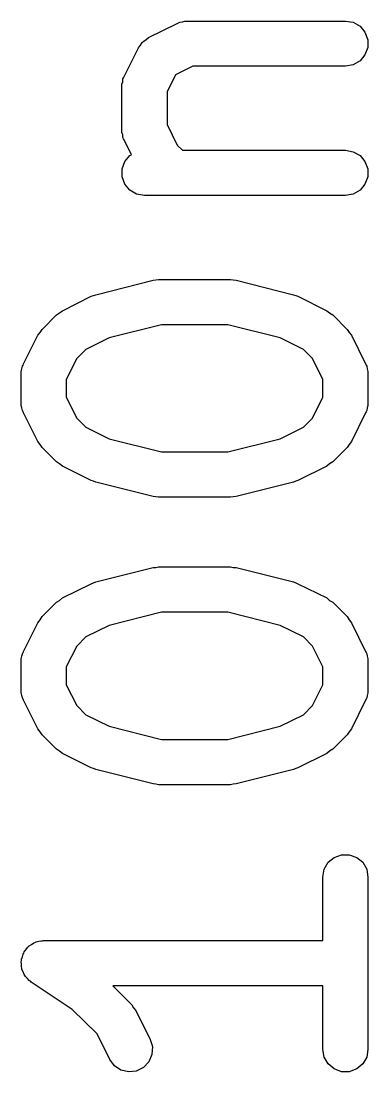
# Model space of a CAD drawing. Extents: x 128.4 to 190.5, y -130.4 to -95.9.
# Drawn here: x 162.877 to 164.027, y -120.994 to -117.511 of the extents above; entities that cross this region are included whole.
import ezdxf

# ---------------------------------------------------------------- set-up
doc = ezdxf.new("R2010")
doc.units = 0
doc.header["$MEASUREMENT"] = 0
doc.layers.add('BLACK', color=7, linetype='CONTINUOUS')

msp = doc.modelspace()

# ---------------------------------------------------------------- linework, layer by layer
at = {"layer": 'Black'}
for p, q in [((163.399, -117.517), (163.403, -117.515)), ((163.403, -117.515), (163.412, -117.514)), ((163.412, -117.514), (163.42, -117.511)), ((163.42, -117.511), (163.424, -117.511)), ((163.424, -117.511), (163.429, -117.511)), ((163.429, -117.511), (163.952, -117.511)), ((163.952, -117.511), (163.978, -117.515)), ((163.978, -117.515), (164.001, -117.528)), ((163.3, -117.566), (163.395, -117.519)), ((163.395, -117.519), (163.399, -117.517)), ((164.001, -117.528), (164.017, -117.548)), ((164.017, -117.548), (164.026, -117.573)), ((163.273, -117.591), (163.279, -117.582)), ((163.279, -117.582), (163.281, -117.581)), ((163.281, -117.581), (163.282, -117.579)), ((163.282, -117.579), (163.291, -117.573)), ((163.291, -117.573), (163.3, -117.566)), ((164.026, -117.573), (164.026, -117.599)), ((163.219, -117.695), (163.266, -117.6)), ((163.266, -117.6), (163.273, -117.591)), ((164.026, -117.599), (164.017, -117.623)), ((164.001, -117.643), (163.978, -117.656)), ((164.017, -117.623), (164.001, -117.643)), ((163.389, -117.689), (163.361, -117.746)), ((163.446, -117.661), (163.389, -117.689)), ((163.952, -117.661), (163.446, -117.661)), ((163.978, -117.656), (163.952, -117.661)), ((163.211, -117.72), (163.214, -117.712)), ((163.211, -117.724), (163.211, -117.72)), ((163.211, -117.729), (163.211, -117.724)), ((163.214, -117.712), (163.215, -117.703)), ((163.215, -117.703), (163.217, -117.699)), ((163.217, -117.699), (163.219, -117.695)), ((163.211, -117.871), (163.211, -117.729)), ((163.361, -117.746), (163.361, -117.854)), ((163.361, -117.854), (163.395, -117.922)), ((163.211, -117.876), (163.211, -117.871)), ((163.211, -117.88), (163.211, -117.876)), ((163.214, -117.888), (163.211, -117.88)), ((163.215, -117.897), (163.214, -117.888)), ((163.217, -117.901), (163.215, -117.897)), ((163.219, -117.905), (163.217, -117.901)), ((163.243, -117.954), (163.219, -117.905)), ((163.395, -117.922), (163.412, -117.939)), ((163.221, -117.977), (163.238, -117.957)), ((163.238, -117.957), (163.243, -117.954)), ((163.412, -117.939), (163.952, -117.939)), ((163.952, -117.939), (163.978, -117.944)), ((163.978, -117.944), (164.001, -117.957)), ((164.001, -117.957), (164.017, -117.977)), ((163.212, -118.001), (163.221, -117.977)), ((163.212, -118.027), (163.212, -118.001)), ((164.017, -117.977), (164.026, -118.001)), ((164.026, -118.001), (164.026, -118.027)), ((163.221, -118.052), (163.212, -118.027)), ((164.026, -118.027), (164.017, -118.052)), ((163.238, -118.072), (163.221, -118.052)), ((163.26, -118.085), (163.238, -118.072)), ((164.001, -118.072), (163.978, -118.085)), ((164.017, -118.052), (164.001, -118.072)), ((163.286, -118.089), (163.26, -118.085)), ((163.952, -118.089), (163.286, -118.089)), ((163.978, -118.085), (163.952, -118.089)), ((163.125, -118.418), (163.315, -118.37)), ((163.315, -118.37), (163.324, -118.369)), ((163.324, -118.369), (163.333, -118.368)), ((163.333, -118.368), (163.571, -118.368)), ((163.571, -118.368), (163.58, -118.369)), ((163.58, -118.369), (163.59, -118.37)), ((163.59, -118.37), (163.78, -118.418)), ((163.109, -118.423), (163.117, -118.421)), ((163.117, -118.421), (163.125, -118.418)), ((163.78, -118.418), (163.788, -118.421)), ((163.788, -118.421), (163.795, -118.423)), ((163.014, -118.471), (163.109, -118.423)), ((163.795, -118.423), (163.891, -118.471)), ((162.947, -118.533), (162.995, -118.485)), ((162.995, -118.485), (163.004, -118.478)), ((163.004, -118.478), (163.014, -118.471)), ((163.891, -118.471), (163.9, -118.478)), ((163.9, -118.478), (163.91, -118.485)), ((163.91, -118.485), (163.958, -118.533)), ((163.343, -118.518), (163.169, -118.561)), ((163.562, -118.518), (163.343, -118.518)), ((163.736, -118.561), (163.562, -118.518)), ((162.885, -118.647), (162.933, -118.552)), ((162.933, -118.552), (162.94, -118.543)), ((162.94, -118.543), (162.947, -118.533)), ((163.169, -118.561), (163.092, -118.6)), ((163.813, -118.6), (163.736, -118.561)), ((163.958, -118.533), (163.965, -118.543)), ((163.965, -118.543), (163.972, -118.552)), ((163.972, -118.552), (164.019, -118.647)), ((163.062, -118.63), (163.027, -118.699)), ((163.092, -118.6), (163.062, -118.63)), ((163.843, -118.63), (163.813, -118.6)), ((163.877, -118.699), (163.843, -118.63)), ((162.878, -118.672), (162.88, -118.664)), ((162.88, -118.664), (162.882, -118.655)), ((162.882, -118.655), (162.884, -118.652)), ((162.884, -118.652), (162.885, -118.647)), ((164.019, -118.647), (164.021, -118.652)), ((164.021, -118.652), (164.023, -118.655)), ((164.023, -118.655), (164.024, -118.664)), ((164.024, -118.664), (164.027, -118.672)), ((162.877, -118.681), (162.878, -118.677)), ((162.877, -118.776), (162.877, -118.681)), ((162.878, -118.677), (162.878, -118.672)), ((163.027, -118.699), (163.027, -118.758)), ((163.877, -118.758), (163.877, -118.699)), ((164.027, -118.672), (164.027, -118.677)), ((164.027, -118.677), (164.027, -118.681)), ((164.027, -118.681), (164.027, -118.776)), ((163.027, -118.758), (163.062, -118.827)), ((163.843, -118.827), (163.877, -118.758)), ((162.878, -118.78), (162.877, -118.776)), ((162.878, -118.785), (162.878, -118.78)), ((162.88, -118.793), (162.878, -118.785)), ((162.882, -118.802), (162.88, -118.793)), ((162.884, -118.806), (162.882, -118.802)), ((164.023, -118.802), (164.021, -118.806)), ((164.024, -118.793), (164.023, -118.802)), ((164.027, -118.785), (164.024, -118.793)), ((164.027, -118.776), (164.027, -118.78)), ((164.027, -118.78), (164.027, -118.785)), ((162.885, -118.81), (162.884, -118.806)), ((162.933, -118.905), (162.885, -118.81)), ((163.062, -118.827), (163.092, -118.857)), ((163.813, -118.857), (163.843, -118.827)), ((164.019, -118.81), (163.972, -118.905)), ((164.021, -118.806), (164.019, -118.81)), ((163.092, -118.857), (163.169, -118.896)), ((163.736, -118.896), (163.813, -118.857)), ((162.94, -118.915), (162.933, -118.905)), ((163.169, -118.896), (163.343, -118.939)), ((163.562, -118.939), (163.736, -118.896)), ((163.972, -118.905), (163.965, -118.915)), ((162.947, -118.924), (162.94, -118.915)), ((162.995, -118.972), (162.947, -118.924)), ((163.343, -118.939), (163.562, -118.939)), ((163.958, -118.924), (163.91, -118.972)), ((163.965, -118.915), (163.958, -118.924)), ((163.004, -118.979), (162.995, -118.972)), ((163.014, -118.986), (163.004, -118.979)), ((163.9, -118.979), (163.891, -118.986)), ((163.91, -118.972), (163.9, -118.979)), ((163.109, -119.034), (163.014, -118.986)), ((163.891, -118.986), (163.795, -119.034)), ((163.117, -119.036), (163.109, -119.034)), ((163.125, -119.039), (163.117, -119.036)), ((163.315, -119.087), (163.125, -119.039)), ((163.78, -119.039), (163.59, -119.087)), ((163.788, -119.036), (163.78, -119.039)), ((163.795, -119.034), (163.788, -119.036)), ((163.324, -119.088), (163.315, -119.087)), ((163.333, -119.089), (163.324, -119.088)), ((163.571, -119.089), (163.333, -119.089)), ((163.58, -119.088), (163.571, -119.089)), ((163.59, -119.087), (163.58, -119.088)), ((163.125, -119.37), (163.315, -119.322)), ((163.315, -119.322), (163.324, -119.322)), ((163.324, -119.322), (163.333, -119.32)), ((163.333, -119.32), (163.571, -119.32)), ((163.571, -119.32), (163.58, -119.322)), ((163.58, -119.322), (163.59, -119.322)), ((163.59, -119.322), (163.78, -119.37)), ((163.014, -119.423), (163.109, -119.376)), ((163.109, -119.376), (163.117, -119.373)), ((163.117, -119.373), (163.125, -119.37)), ((163.78, -119.37), (163.788, -119.373)), ((163.788, -119.373), (163.795, -119.376)), ((163.795, -119.376), (163.891, -119.423)), ((162.995, -119.437), (163.004, -119.431)), ((163.004, -119.431), (163.014, -119.423)), ((163.891, -119.423), (163.9, -119.431)), ((163.9, -119.431), (163.91, -119.437)), ((162.947, -119.485), (162.995, -119.437)), ((163.91, -119.437), (163.958, -119.485)), ((162.933, -119.505), (162.94, -119.495)), ((162.94, -119.495), (162.947, -119.485)), ((163.343, -119.47), (163.169, -119.514)), ((163.562, -119.47), (163.343, -119.47)), ((163.736, -119.514), (163.562, -119.47)), ((163.958, -119.485), (163.965, -119.495)), ((163.965, -119.495), (163.972, -119.505)), ((162.885, -119.6), (162.933, -119.505)), ((163.169, -119.514), (163.092, -119.552)), ((163.813, -119.552), (163.736, -119.514)), ((163.972, -119.505), (164.019, -119.6)), ((163.092, -119.552), (163.062, -119.583)), ((163.843, -119.583), (163.813, -119.552)), ((162.882, -119.608), (162.884, -119.604)), ((162.884, -119.604), (162.885, -119.6)), ((163.062, -119.583), (163.027, -119.651)), ((163.877, -119.651), (163.843, -119.583)), ((164.019, -119.6), (164.021, -119.604)), ((164.021, -119.604), (164.023, -119.608)), ((162.877, -119.633), (162.878, -119.629)), ((162.877, -119.729), (162.877, -119.633)), ((162.878, -119.625), (162.88, -119.616)), ((162.878, -119.629), (162.878, -119.625)), ((162.88, -119.616), (162.882, -119.608)), ((164.023, -119.608), (164.024, -119.616)), ((164.024, -119.616), (164.027, -119.625)), ((164.027, -119.625), (164.027, -119.629)), ((164.027, -119.629), (164.027, -119.633)), ((164.027, -119.633), (164.027, -119.729)), ((163.027, -119.651), (163.027, -119.711)), ((163.877, -119.711), (163.877, -119.651)), ((162.878, -119.733), (162.877, -119.729)), ((162.878, -119.737), (162.878, -119.733)), ((162.88, -119.746), (162.878, -119.737)), ((163.027, -119.711), (163.062, -119.779)), ((163.843, -119.779), (163.877, -119.711)), ((164.027, -119.737), (164.024, -119.746)), ((164.027, -119.729), (164.027, -119.733)), ((164.027, -119.733), (164.027, -119.737)), ((162.882, -119.754), (162.88, -119.746)), ((162.884, -119.758), (162.882, -119.754)), ((162.885, -119.762), (162.884, -119.758)), ((162.933, -119.857), (162.885, -119.762)), ((163.062, -119.779), (163.092, -119.81)), ((163.813, -119.81), (163.843, -119.779)), ((164.019, -119.762), (163.972, -119.857)), ((164.021, -119.758), (164.019, -119.762)), ((164.023, -119.754), (164.021, -119.758)), ((164.024, -119.746), (164.023, -119.754)), ((163.092, -119.81), (163.169, -119.848)), ((163.736, -119.848), (163.813, -119.81)), ((163.169, -119.848), (163.343, -119.892)), ((163.562, -119.892), (163.736, -119.848)), ((162.94, -119.867), (162.933, -119.857)), ((162.947, -119.877), (162.94, -119.867)), ((162.995, -119.924), (162.947, -119.877)), ((163.958, -119.877), (163.91, -119.924)), ((163.965, -119.867), (163.958, -119.877)), ((163.972, -119.857), (163.965, -119.867)), ((163.343, -119.892), (163.562, -119.892)), ((163.004, -119.931), (162.995, -119.924)), ((163.014, -119.939), (163.004, -119.931)), ((163.109, -119.986), (163.014, -119.939)), ((163.891, -119.939), (163.795, -119.986)), ((163.9, -119.931), (163.891, -119.939)), ((163.91, -119.924), (163.9, -119.931)), ((163.117, -119.988), (163.109, -119.986)), ((163.125, -119.992), (163.117, -119.988)), ((163.788, -119.988), (163.78, -119.992)), ((163.795, -119.986), (163.788, -119.988)), ((163.315, -120.039), (163.125, -119.992)), ((163.78, -119.992), (163.59, -120.039)), ((163.324, -120.04), (163.315, -120.039)), ((163.333, -120.042), (163.324, -120.04)), ((163.571, -120.042), (163.333, -120.042)), ((163.58, -120.04), (163.571, -120.042)), ((163.59, -120.039), (163.58, -120.04)), ((163.882, -120.322), (163.895, -120.299)), ((163.895, -120.299), (163.915, -120.283)), ((163.915, -120.283), (163.939, -120.274)), ((163.939, -120.274), (163.965, -120.274)), ((163.965, -120.274), (163.99, -120.283)), ((163.99, -120.283), (164.01, -120.299)), ((164.01, -120.299), (164.023, -120.322)), ((163.877, -120.348), (163.882, -120.322)), ((164.023, -120.322), (164.027, -120.348)), ((163.877, -120.558), (163.877, -120.348)), ((164.027, -120.348), (164.027, -120.919)), ((162.898, -120.582), (162.901, -120.579)), ((162.901, -120.579), (162.904, -120.576)), ((162.904, -120.576), (162.912, -120.571)), ((162.912, -120.571), (162.919, -120.566)), ((162.919, -120.566), (162.923, -120.565)), ((162.923, -120.565), (162.927, -120.563)), ((162.927, -120.563), (162.936, -120.561)), ((162.936, -120.561), (162.944, -120.559)), ((162.944, -120.559), (162.948, -120.559)), ((162.948, -120.559), (162.952, -120.558)), ((162.952, -120.558), (163.877, -120.558)), ((162.879, -120.62), (162.882, -120.612)), ((162.882, -120.612), (162.884, -120.603)), ((162.884, -120.603), (162.886, -120.6)), ((162.886, -120.6), (162.887, -120.596)), ((162.887, -120.596), (162.893, -120.589)), ((162.893, -120.589), (162.898, -120.582)), ((162.878, -120.629), (162.879, -120.624)), ((162.879, -120.637), (162.878, -120.629)), ((162.879, -120.624), (162.879, -120.62)), ((162.879, -120.646), (162.879, -120.637)), ((162.88, -120.65), (162.879, -120.646)), ((162.88, -120.654), (162.88, -120.65)), ((162.884, -120.662), (162.88, -120.654)), ((162.887, -120.671), (162.884, -120.662)), ((162.89, -120.674), (162.887, -120.671)), ((162.892, -120.678), (162.89, -120.674)), ((162.898, -120.684), (162.892, -120.678)), ((162.904, -120.691), (162.898, -120.684)), ((162.908, -120.693), (162.904, -120.691)), ((162.911, -120.696), (162.908, -120.693)), ((163.047, -120.787), (162.911, -120.696)), ((163.877, -120.708), (163.181, -120.708)), ((163.181, -120.708), (163.244, -120.771)), ((163.877, -120.919), (163.877, -120.708)), ((163.129, -120.868), (163.047, -120.787)), ((163.244, -120.771), (163.25, -120.781)), ((163.25, -120.781), (163.258, -120.79)), ((163.258, -120.79), (163.305, -120.886)), ((163.171, -120.953), (163.129, -120.868)), ((163.305, -120.886), (163.313, -120.91)), ((163.313, -120.91), (163.311, -120.936)), ((163.882, -120.945), (163.877, -120.919)), ((164.027, -120.919), (164.023, -120.945)), ((163.187, -120.974), (163.171, -120.953)), ((163.301, -120.96), (163.283, -120.979)), ((163.311, -120.936), (163.301, -120.96)), ((163.895, -120.967), (163.882, -120.945)), ((164.023, -120.945), (164.01, -120.967)), ((163.208, -120.988), (163.187, -120.974)), ((163.234, -120.994), (163.208, -120.988)), ((163.259, -120.991), (163.234, -120.994)), ((163.283, -120.979), (163.259, -120.991)), ((163.915, -120.984), (163.895, -120.967)), ((163.939, -120.993), (163.915, -120.984)), ((163.965, -120.993), (163.939, -120.993)), ((163.99, -120.984), (163.965, -120.993)), ((164.01, -120.967), (163.99, -120.984))]:
    msp.add_line(p, q, dxfattribs=at)

doc.saveas('drawing.dxf')
